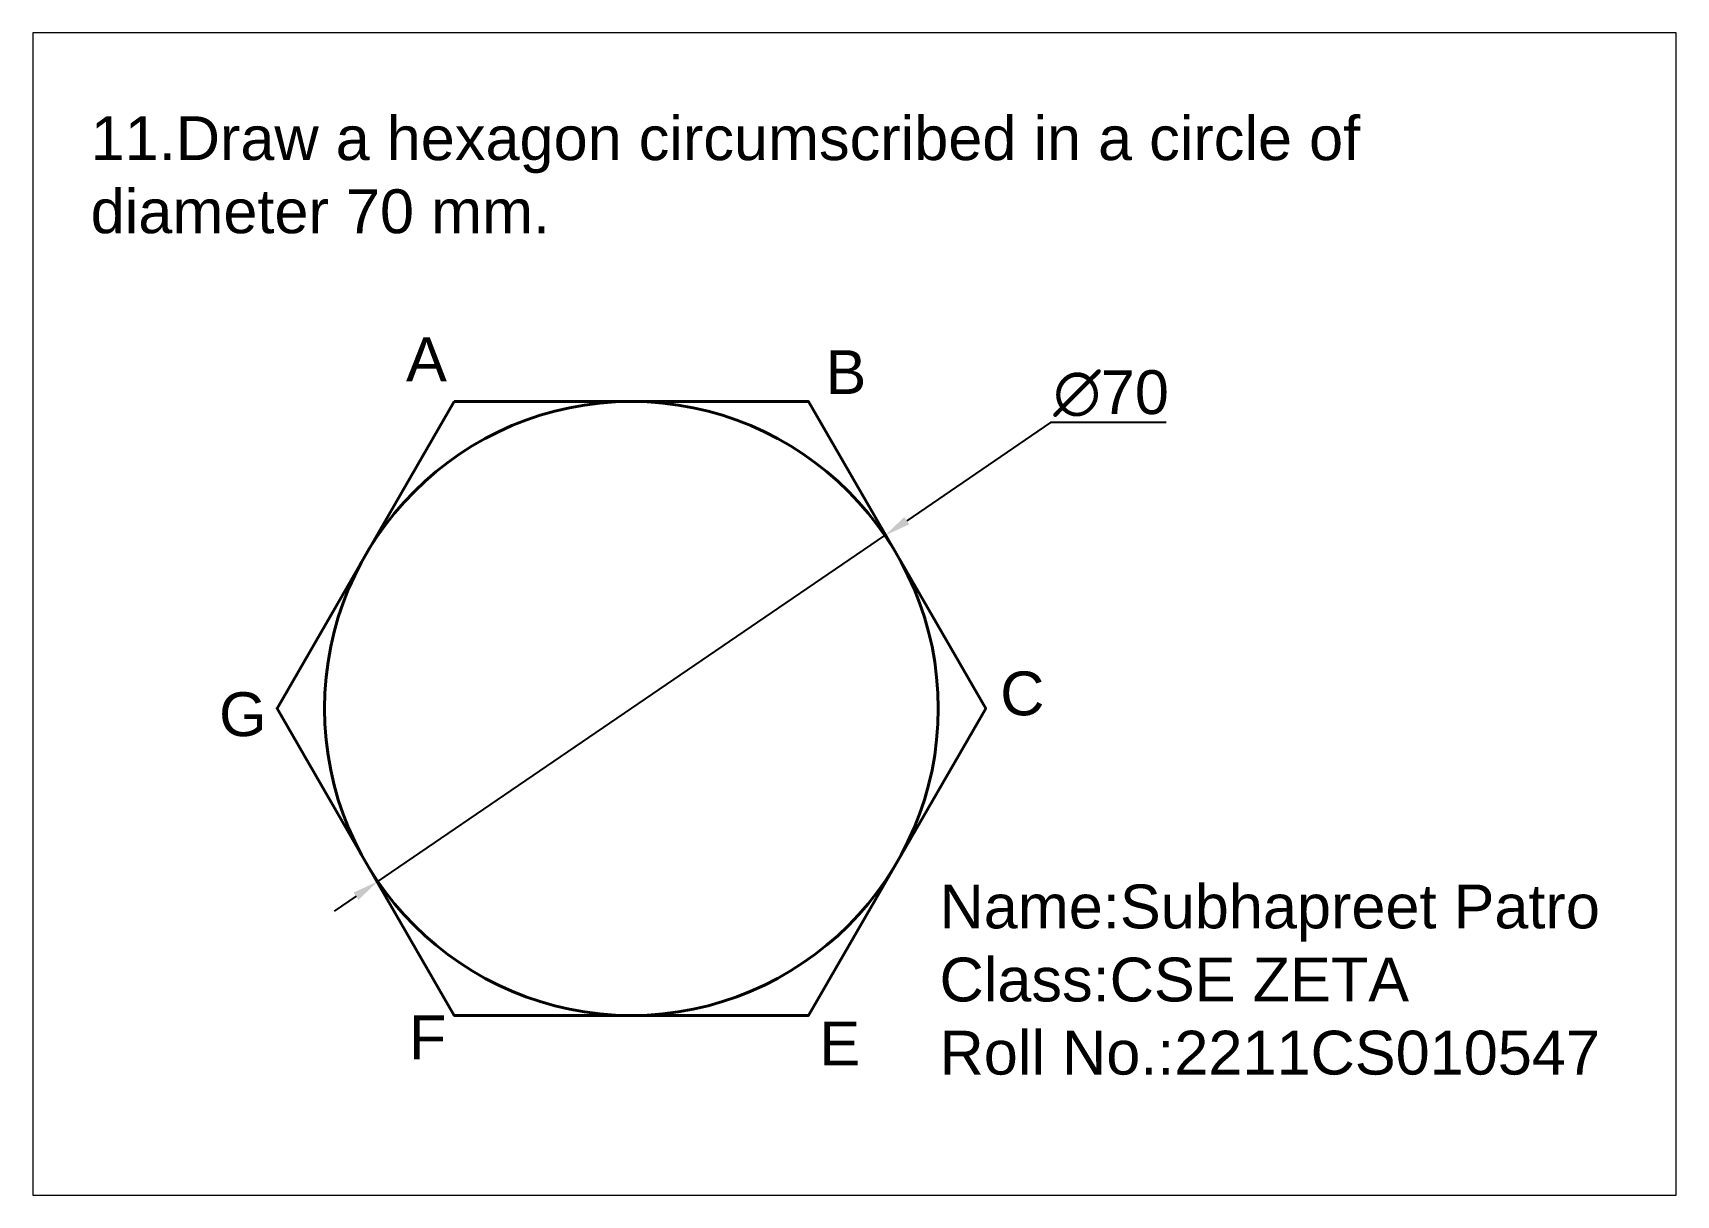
# Paper-space layout 'Layout11' of a CAD drawing. Header units: millimetres. Extents: x 30 to 267, y 21 to 189.
# The model-space entities are those that its viewports show. They can reach past a viewport. Long polylines and large blocks are cut down to what shows.
import ezdxf

# ---------------------------------------------------------------- set-up
doc = ezdxf.new("R2010")
doc.units = ezdxf.units.MM
doc.header["$PDMODE"] = 35
doc.header["$PDSIZE"] = 5
doc.styles.get("Standard").update_dxf_attribs({"font": 'arial.ttf'})
doc.dimstyles.new('ISO-25', dxfattribs={"dimtxt": 5, "dimasz": 3, "dimexe": 1.25, "dimexo": 0.625, "dimtad": 1, "dimtih": 1, "dimtoh": 1, "dimtxsty": 'Standard', "dimcen": 2.5, "dimadec": 0, "dimazin": 0, "dimtfac": 1, "dimtmove": 0, "dimatfit": 3, "dimfxl": 1, "dimarcsym": 0})

# ---------------------------------------------------------------- blocks, each defined once
blk = doc.blocks.new('*D77')
at = {"color": 0, "lineweight": -2, "transparency": 16777216}
for p, q in [((4325.56, 1572.54), (4309.16, 1561.35)), ((4338.77, 1572.54), (4325.56, 1572.54)), ((4248.84, 1520.23), (4306.68, 1559.66)), ((4246.36, 1518.54), (4243.88, 1516.85))]:
    blk.add_line(p, q, dxfattribs=at)
at = {"color": 0, "transparency": 16777216}
for points in [[(4308.88, 1561.77), (4309.44, 1560.94), (4306.68, 1559.66)], [(4246.08, 1518.95), (4246.64, 1518.13), (4248.84, 1520.23)]]:
    blk.add_solid(points, dxfattribs=at)
at = {"layer": 'Defpoints', "color": 0, "transparency": 16777216}
for p in [(4306.68, 1559.66), (4248.84, 1520.23)]:
    blk.add_point(p, dxfattribs=at)
at = {"color": 0, "lineweight": 40, "transparency": 16777216, "insert": (4332.48, 1575.85), "char_height": 5, "attachment_point": 5}
blk.add_mtext('∅70', dxfattribs=at)

msp = doc.modelspace()

# ---------------------------------------------------------------- linework, layer by layer
at = {"lineweight": 40}
msp.add_lwpolyline([(4257.552, 1574.946), (4237.345, 1539.946), (4257.552, 1504.946), (4297.967, 1504.946), (4318.174, 1539.946), (4297.967, 1574.946)], close=True, dxfattribs=at)
msp.add_circle((4277.76, 1539.946), 35, dxfattribs=at)

# ---------------------------------------------------------------- texts
at = {"lineweight": 40, "char_height": 5, "attachment_point": 1}
for s, width, insert in [('11.Draw a hexagon circumscribed in a circle of diameter 70 mm.', 167.08247, (4216.088, 1607.471)), ('A', 20.37578, (4252.058, 1582.247)), ('B ', 7.76852, (4299.899, 1580.8)), ('C', 15.23298, (4319.828, 1544.162)), ('G', 13.75895, (4230.732, 1541.792)), ('Name:Subhapreet Patro\\PClass:CSE ZETA\\PRoll No.:2211CS010547', 77.07885, (4312.909, 1519.872)), ('F ', 15.49992, (4252.384, 1504.946)), ('E', 6.41888, (4299.193, 1504.239))]:
    msp.add_mtext_dynamic_manual_height_columns(s, width=width, gutter_width=25, heights=[0], dxfattribs=dict(at, insert=insert))

# ---------------------------------------------------------------- dimensions: what is measured, and where the dimension line sits
at = {"lineweight": 40}
dim = msp.add_diameter_dim_2p(p1=(4248.841, 1520.231), p2=(4306.678, 1559.662), dimstyle='ISO-25', dxfattribs=at)
dim.commit()
dim.dimension.update_dxf_attribs({"geometry": '*D77', "text_midpoint": (4332.48, 1572.537), "dimtype": 163})

psp = doc.layouts.new('Layout11')

# ---------------------------------------------------------------- viewports
at = {"layer": '0'}
psp.add_viewport(center=(148.5, 105), size=(237.6, 168), view_center_point=(4303.209, 1550.717), view_height=132.52309, dxfattribs=at)

doc.saveas('drawing.dxf')
